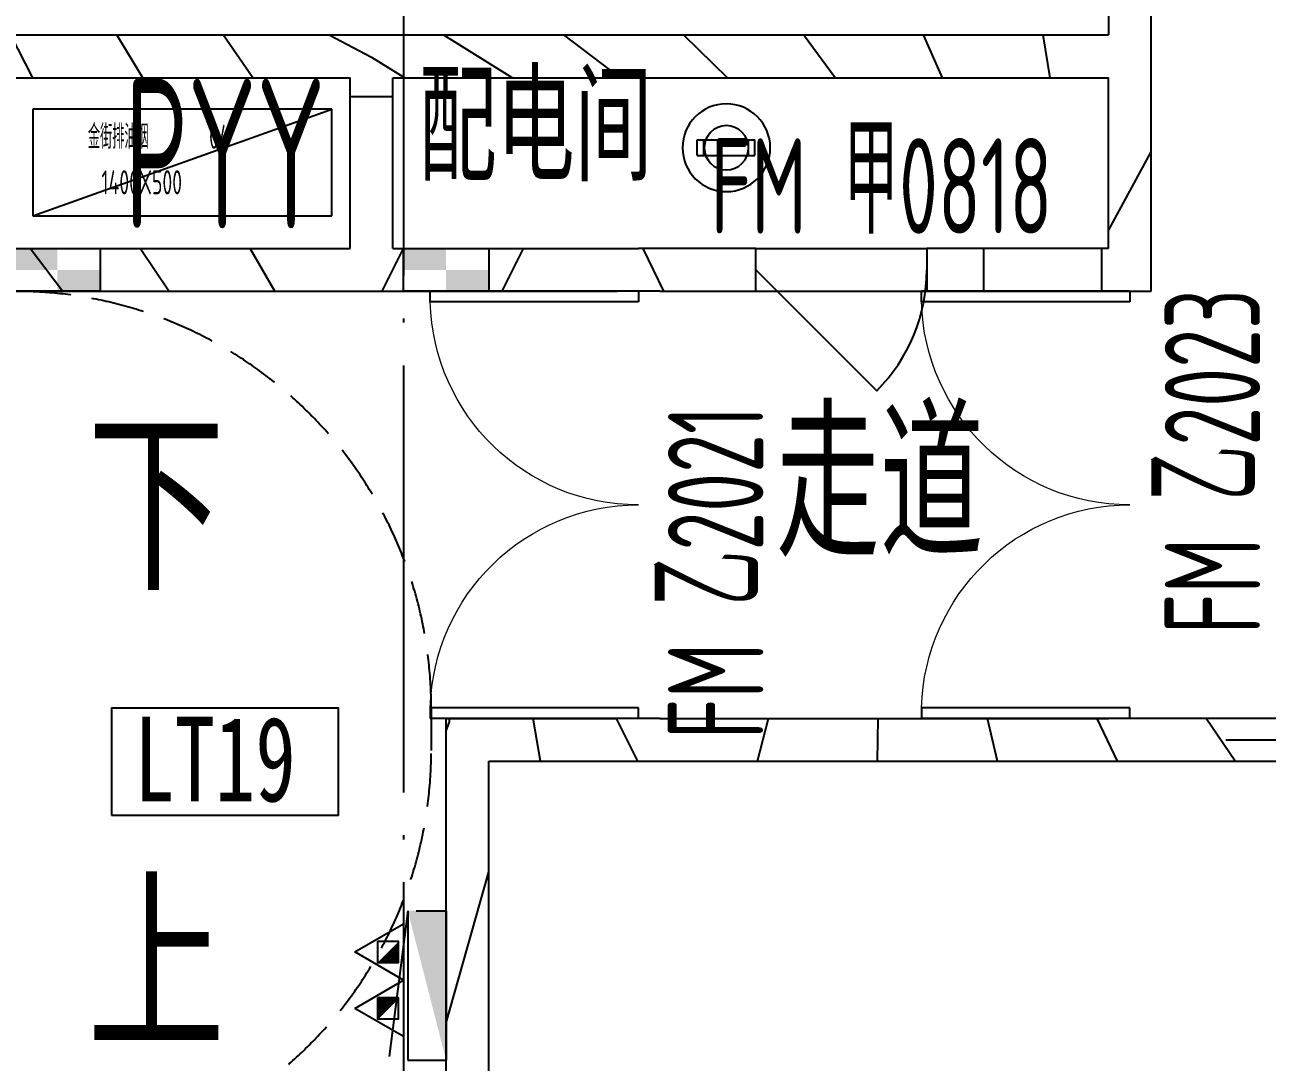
# Model space of a CAD drawing. Header units: inches. Extents: x 0 to 1813292486, y 0 to 3473589894.
# Drawn here: x 600563714 to 600569529, y 3473213309 to 3473218165 of the extents above; entities that cross this region are included whole.
import ezdxf

# ---------------------------------------------------------------- set-up
doc = ezdxf.new("R2010")
doc.units = ezdxf.units.IN
doc.header["$LTSCALE"] = 1000
doc.header["$MEASUREMENT"] = 0
doc.linetypes.add('AX-MALL-GIRD-200$0$DOTE', pattern=[2.4200000000000004, 2, -0.2, 0.02, -0.2])
doc.linetypes.add('AX-MALL-WALL-P02-QT$0$DASH', pattern=[0.35, 0.25, -0.1])
for name, color, linetype in [('A-Anno-Note', 241, 'Continuous'), ('AX-MALL-DIM-P02$0$A-Anno-Dims', 3, 'Continuous'), ('AX-MALL-DIM-P02$0$A-Detl-Thin', 131, 'Continuous'), ('AX-MALL-GIRD-200$0$A-Grid', 222, 'AX-MALL-GIRD-200$0$DOTE'), ('AX-MALL-P02-200$0$A-Anno-Note', 241, 'Continuous'), ('AX-MALL-WALL-P02$0$A-Anno-Note', 241, 'Continuous'), ('AX-MALL-WALL-P02-QT$0$A-Accs', 181, 'Continuous'), ('AX-MALL-WALL-P02-QT$0$A-Anno-Dims', 3, 'Continuous'), ('AX-MALL-WALL-P02-QT$0$A-Anno-Note', 241, 'Continuous'), ('AX-MALL-WALL-P02-QT$0$A-Detl-Patt', 8, 'Continuous'), ('AX-MALL-WALL-P02-QT$0$A-Detl-Thin', 131, 'Continuous'), ('AX-MALL-WALL-P02-QT$0$A-Strs', 151, 'Continuous'), ('AX-MALL-WALL-P02-QT$0$A-Wall', 2, 'Continuous'), ('AX-MALL-WALL-P02-QT$0$A-Wall-Patt', 13, 'Continuous'), ('AX-MALL-WALL-P02-QT$0$A-Wind', 4, 'Continuous'), ('AX-MALL-WORD-P02$0$A-Anno-Note', 241, 'Continuous'), ('AX-MALL-WORD-P02$0$A-Wind-Iden', 11, 'Continuous'), ('AX-MALL-ZTKD-P02$0$A-Anno-Note', 241, 'Continuous'), ('MX-MALL-P02-LG$0$M-VT-DUCT-FLG', 40, 'Continuous'), ('MX-MALL-P02-LG$0$M-VT-DUCT-KED', 170, 'Continuous'), ('MX-MALL-P02-LG$0$M-VT-TEXT', 21, 'Continuous'), ('PX-MALL-P02-LG$0$P-Exsh', 31, 'Continuous'), ('PX-MALL-P02-LG$0$P-Hydt-Boxx', 221, 'Continuous'), ('PX-MALL-P02-LG$0$PX-DSY-一层平面图$0$PX-B-P01$0$P-Gass-Anno', 41, 'Continuous'), ('SX-MALL-LT-TZ-2F(M)$0$SX-S1-TZ-(2F~3F)$0$A-Strs', 151, 'Continuous'), ('SX-MALL-LT-TZ-2F(M)$0$SX-S1-TZ-(2F~3F)$0$TZ', 255, 'Continuous'), ('SX-MALL-TZ-2F~3F$0$S-DIMS', 81, 'Continuous')]:
    doc.layers.add(name, color=color, linetype=linetype)
doc.styles.add('AX-MALL-DIM-P02$0$_TCH_DIM_T3', font='gbenor.shx')
doc.styles.add('AX-MALL-WALL-P02-QT$0$_TCH_DIM', font='gbenor.shx')
doc.styles.add('AX-MALL-WALL-P02-QT$0$STANDARD', font='gbenor.shx', dxfattribs={"bigfont": 'gbcbig.shx'})
doc.styles.add('AX-MALL-WORD-P02$0$_TCH_WINDOW', font='gbenor.shx', dxfattribs={"bigfont": 'gbcbig.shx'})
doc.styles.add('AX-MALL-WORD-P02$0$STANDARD', font='gbenor.shx', dxfattribs={"bigfont": 'gbcbig.shx'})
doc.styles.add('AX-MALL-WORD-P02$0$宋体', font='', dxfattribs={"width": 0.7, "height": 5})
doc.styles.add('MX-MALL-P02-LG$0$_THVAC_WIN', font='gbenor.shx', dxfattribs={"bigfont": 'gbcbig.shx'})
doc.styles.get('AX-MALL-WORD-P02$0$宋体').set_extended_font_data('SimSun')
doc.dimstyles.new('AX-MALL-DIM-P02$0$_TCH_ARCH&&180', dxfattribs={"dimtxt": 535.5, "dimasz": 270, "dimexe": 450, "dimexo": 450, "dimgap": 137.25, "dimtad": 1, "dimdec": 0, "dimzin": 0, "dimdsep": 46, "dimtxsty": 'AX-MALL-DIM-P02$0$_TCH_DIM_T3', "dimblk": 'AX-MALL-DIM-P02$0$_ArchTick', "dimcen": 0.09, "dimclrt": 7, "dimazin": 2, "dimtfac": 1, "dimtdec": 0, "dimtix": 1, "dimtmove": 2, "dimatfit": 3, "dimfxl": 500, "dimtolj": 1, "dimtzin": 0, "dimarcsym": 0})
pattern_1 = [(45, (0, 359.0227), (-353.55353201463, 353.55353201463), [])]

# ---------------------------------------------------------------- blocks, each defined once
blk = doc.blocks.new('AX-MALL-WORD-P02')
at = {"layer": 'AX-MALL-WORD-P02$0$A-Anno-Note', "color": 3}
blk.add_lwpolyline([(600369203.3385375, 3473079630.765826), (600370198.4946874, 3473079260.040964), (600370373.0411018, 3473079728.585037), (600369377.8849523, 3473080099.309899)], close=True, dxfattribs=at)
at = {"layer": 'AX-MALL-WORD-P02$0$A-Anno-Note', "style": 'AX-MALL-WORD-P02$0$STANDARD'}
for s, height, rotation, p in [('配电间', 506.3829787233598, 339.568161309325, (600371586.8594928, 3473081909.592243)), ('走道', 675.177304964539, 339.5681613092015, (600372540.4323888, 3473079679.240375))]:
    blk.add_text(s, height=height, rotation=rotation, dxfattribs=at).set_placement(p)
at = {"layer": 'AX-MALL-WORD-P02$0$A-Anno-Note', "color": 3, "style": 'AX-MALL-WORD-P02$0$宋体', "width": 0.7}
blk.add_text('LT19', height=396.5189873417721, rotation=339.5681615271141, dxfattribs=at).set_placement((600369325.6267352, 3473079654.00727))
at = {"layer": 'AX-MALL-WORD-P02$0$A-Wind-Iden', "style": 'AX-MALL-WORD-P02$0$_TCH_WINDOW', "width": 0.7}
for s, height, rotation, p in [('FM', 446.25, 339.568161161045, (600372780.8568931, 3473081203.012573)), ('甲', 506.3829787234042, 339.568161161045, (600373366.3027122, 3473080984.916825)), ('0818', 446.25, 339.568161161045, (600373608.1013609, 3473080894.839733)), ('2021', 446.25, 69.56816112945486, (600372494.4066606, 3473079726.072649)), ('2023', 446.25, 69.56816112945486, (600374845.6009879, 3473079374.65629)), ('乙', 506.3829787234042, 69.56816112945486, (600372404.3295679, 3473079484.274)), ('乙', 506.3829787234042, 69.56816112945486, (600374755.5238953, 3473079132.857641)), ('FM', 446.25, 69.56816112945486, (600372186.2338195, 3473078898.828181)), ('FM', 446.25, 69.56816112945486, (600374537.4281468, 3473078547.411822))]:
    blk.add_text(s, height=height, rotation=rotation, dxfattribs=at).set_placement(p)
blk = doc.blocks.new('AX-MALL-GIRD-200')
at = {"layer": 'AX-MALL-GIRD-200$0$A-Grid'}
blk.add_line((600401631.5671628, 3473162765.920172), (600362902.028213, 3473058802.19309), dxfattribs=at)
blk = doc.blocks.new('AX-MALL-WALL-P02-QT$0$tj')
at = {"layer": 'AX-MALL-WALL-P02-QT$0$A-Detl-Patt'}
h = blk.add_hatch(dxfattribs=at)
h.set_pattern_fill('STEEL', color=256, scale=100.0000000000001, angle=50.43183869082386)
h.set_pattern_definition([(75.00000000004839, (-14278.19445574284, 156289.8254051208), (-153.3407249234246, 41.08752340989569), []), (75.00000000004839, (-14317.88195610046, 156358.5661673546), (-153.3407249234246, 41.08752340989569), [])])
edge = h.paths.add_edge_path()
edge.add_line((88101.273016572, 47666.64152574539), (87883.93542659283, 47459.84604215622))
edge.add_line((87883.93542659283, 47459.84604215622), (91571.54751467705, 43584.64122533798))
edge.add_arc((262949.389629302, 558937.705083496), 543101.4133620498, 251.6057364187558, 260.0288666978238)
edge.add_arc((172180.8466627672, -2862.146247219684), 27099.9982179492, 64.7128659603706, 96.9316049602786, ccw=False)
edge.add_arc((262948.9730309481, 558936.3205539446), 543099.9677998082, 261.6155114784545, 271.7251478115656)
edge.add_line((279298.9759148359, 16082.51663446426), (279298.9759315252, 16382.65274763107))
edge.add_arc((262948.9742454757, 558936.3204835369), 542799.9676941936, 261.62020364125146, 271.7261014454634, ccw=False)
edge.add_arc((172180.8456921196, -2862.14609140989), 27400.00151046549, 64.80631838577902, 96.83815911678944)
edge.add_arc((262949.394896181, 558937.7037490648), 542801.4137571028, 251.6136389015772, 260.02417327084333, ccw=False)
edge.add_line((91737.26096642017, 43845.69257831573), (88101.273016572, 47666.64152574539))
blk = doc.blocks.new('MX-MALL-P02-LG')
at = {"layer": 'MX-MALL-P02-LG$0$M-VT-DUCT-FLG'}
blk.add_line((600369836.5755196, 3473082388.086512), (600371323.0453409, 3473082367.90062), dxfattribs=at)
at = {"layer": 'MX-MALL-P02-LG$0$M-VT-DUCT-KED'}
for p, q in [((600370011.1219356, 3473082856.630585), (600369836.5755196, 3473082388.086512)), ((600371323.0453409, 3473082367.90062), (600370011.1219356, 3473082856.630585)), ((600369836.5755196, 3473082388.086512), (600371148.4989249, 3473081899.356546)), ((600371148.4989249, 3473081899.356546), (600371323.0453409, 3473082367.90062))]:
    blk.add_line(p, q, dxfattribs=at)
at = {"layer": 'MX-MALL-P02-LG$0$M-VT-TEXT', "style": 'MX-MALL-P02-LG$0$_THVAC_WIN', "width": 0.7}
for s, p in [('金街排油烟', (600370188.5408556, 3473082592.43721, -18000)), ('04', (600370719.952868, 3473082394.470642, -18000)), ('1400X500', (600370172.8688493, 3473082370.678663, -18000))]:
    blk.add_text(s, height=112.6582278481013, rotation=339.5681613187875, dxfattribs=at).set_placement(p)
blk = doc.blocks.new('SX-MALL-LT-TZ-2F(M)$0$SX-S1-TZ-(2F~3F)$0$TZ')
at = {"layer": 'SX-MALL-LT-TZ-2F(M)$0$SX-S1-TZ-(2F~3F)$0$A-Strs'}
h = blk.add_hatch(color=0, dxfattribs=at)
h.dxf.hatch_style = 1
h.paths.add_polyline_path([(-186775.5959191918, 16586.87351322174), (-186975.5954445004, 16586.43784570694), (-186975.3828500509, 16486.43807125092), (-186775.3780853152, 16486.87375020981)])
h.paths.add_polyline_path([(-186975.3828500509, 16486.43807125092), (-187175.3771362901, 16486.00241565704), (-187175.1593025327, 16386.00265312195), (-186975.1702555418, 16386.43829774857)])
at = {"layer": 'SX-MALL-LT-TZ-2F(M)$0$SX-S1-TZ-(2F~3F)$0$A-Strs', "color": 0}
blk.add_lwpolyline([(-187175.5949700475, 16586.00217819214), (-187175.1593025327, 16386.00265312195), (-186775.1602514982, 16386.87398815155), (-186775.5959191918, 16586.87351322174)], close=True, dxfattribs=at)
blk = doc.blocks.new('SX-MALL-LT-TZ-2F(M)')
at = {"layer": 'SX-MALL-LT-TZ-2F(M)$0$SX-S1-TZ-(2F~3F)$0$TZ', "color": 7, "xscale": -1, "rotation": 159.6899687316377}
for p in [(600550929.7071573, 3473032673.321009), (600552634.8032851, 3473032038.160795)]:
    blk.add_blockref('SX-MALL-LT-TZ-2F(M)$0$SX-S1-TZ-(2F~3F)$0$TZ', p, dxfattribs=at)
blk = doc.blocks.new('SX-MALL-TZ-2F~3F')
at = {"layer": 'SX-MALL-TZ-2F~3F$0$S-DIMS'}
blk.add_blockref('SX-MALL-LT-TZ-2F(M)', (0.08505654335021973, 0.258394181728363), dxfattribs=at)
blk = doc.blocks.new('AX-MALL-WALL-P02-QT$0$$DorLib2D$00000002')
for p, q in [((-0.5, -5.684341886080802e-17), (-0.5000000000000007, 0.4875)), ((-0.4750000000000007, 0.4875), (-0.5000000000000007, 0.4875)), ((-0.475, -2.842170943040401e-17), (-0.4750000000000007, 0.4875)), ((0.475, -2.842170943040401e-17), (0.4750000000000007, 0.4875)), ((0.4750000000000007, 0.4875), (0.5000000000000007, 0.4875)), ((0.5, -5.684341886080802e-17), (0.5000000000000007, 0.4875)), ((-0.5, -5.684341886080802e-17), (-0.475, -2.842170943040401e-17)), ((0.5, -5.684341886080802e-17), (0.475, -2.842170943040401e-17))]:
    blk.add_line(p, q)
at = {"lineweight": 13}
for centre, start, end in [((-0.4875, -4.263256414560601e-17), 0, 88.53071641864632), ((0.4875, -4.263256414560601e-17), 91.4692835813537, 180)]:
    blk.add_arc(centre, 0.4875, start, end, dxfattribs=at)
blk = doc.blocks.new('AX-MALL-WALL-P02-QT$0$$DorLib2D$00000114')
at = {"color": 0}
blk.add_line((0.4999999999999964, 3.552713678800501e-15), (-0.2071067811864751, 0.7071067811864857), dxfattribs=at)
blk.add_arc((0.5000000000013856, -1.154631945610163e-12), 1.000000000001696, 135, 180, dxfattribs=at)
blk = doc.blocks.new('AX-MALL-WALL-P02-QT')
at = {"layer": 'AX-MALL-WALL-P02-QT$0$A-Wall-Patt'}
h = blk.add_hatch(dxfattribs=at)
h.set_pattern_fill('普通砖', color=256, scale=200, style=0)
h.set_pattern_definition(pattern_1)
h.paths.add_polyline_path([(600369903.4467696, 3473083125.082502), (600369973.8827287, 3473083027.700675), (600371454.4820002, 3473082476.134001), (600371571.4636704, 3473082503.69726), (600371618.0093813, 3473082628.642347), (600369949.9924804, 3473083250.027587)])
h = blk.add_hatch(dxfattribs=at)
h.set_pattern_fill('普通砖', color=256, scale=200, style=0)
h.set_pattern_definition(pattern_1)
h.paths.add_polyline_path([(600371571.4636704, 3473082503.69726), (600371641.8996295, 3473082406.315434), (600374781.1449212, 3473081236.854448), (600374878.5267402, 3473081307.290411), (600374850.9634656, 3473081424.272086), (600371618.0093813, 3473082628.642347)])
h = blk.add_hatch(dxfattribs=at)
h.set_pattern_fill('普通砖', color=256, scale=200, style=0)
h.set_pattern_definition(pattern_1)
h.paths.add_polyline_path([(600371245.643694, 3473081629.081657), (600371362.6253642, 3473081656.644917), (600371641.8996295, 3473082406.315434), (600371571.4636704, 3473082503.69726), (600371454.4820002, 3473082476.134001), (600371175.207735, 3473081726.463484)])
h = blk.add_hatch(dxfattribs=at)
h.set_pattern_fill('普通砖', color=256, scale=200, style=0)
h.set_pattern_definition(pattern_1)
h.paths.add_polyline_path([(600369577.6267933, 3473082250.466897), (600369531.0810826, 3473082125.521811), (600371199.0979831, 3473081504.136571), (600371245.643694, 3473081629.081657), (600371175.207735, 3473081726.463484), (600369694.6084634, 3473082278.030158)])
h = blk.add_hatch(dxfattribs=at)
h.set_pattern_fill('普通砖', color=256, scale=200, style=0)
h.set_pattern_definition(pattern_1)
h.paths.add_polyline_path([(600371245.643694, 3473081629.081657), (600371199.0979831, 3473081504.136571), (600372276.7493523, 3473081102.679815), (600372393.7310225, 3473081130.243075), (600372440.2767333, 3473081255.188161), (600371362.6253642, 3473081656.644917)])
h = blk.add_hatch(dxfattribs=at)
h.set_pattern_fill('普通砖', color=256, scale=200, style=0)
h.set_pattern_definition(pattern_1)
h.paths.add_polyline_path([(600375003.4718419, 3473081260.744719), (600375073.2903641, 3473081448.162364), (600374885.8727185, 3473081517.980886), (600374850.9634656, 3473081424.272086), (600374878.5267402, 3473081307.290411)])
h = blk.add_hatch(dxfattribs=at)
h.set_pattern_fill('普通砖', color=256, scale=200, style=0)
h.set_pattern_definition(pattern_1)
h.paths.add_polyline_path([(600374529.4339157, 3473080370.20226), (600374654.3790019, 3473080323.656549), (600375003.4718338, 3473081260.744697), (600374878.5267429, 3473081307.290417), (600374781.1449212, 3473081236.854448), (600374501.8706559, 3473080487.183931)])
h = blk.add_hatch(dxfattribs=at)
h.set_pattern_fill('普通砖', color=256, scale=200, style=0)
h.set_pattern_definition(pattern_1)
h.paths.add_polyline_path([(600372464.1669817, 3473081032.861248), (600372885.8566481, 3473080875.769474), (600372955.6752144, 3473081063.187103), (600372440.2767333, 3473081255.188161), (600372393.7310225, 3473081130.243074)])
h = blk.add_hatch(dxfattribs=at)
h.set_pattern_fill('普通砖', color=256, scale=200, style=0)
h.set_pattern_definition(pattern_1)
h.paths.add_polyline_path([(600372276.7493523, 3473081102.679815), (600372464.1669817, 3473081032.861248), (600372393.7310225, 3473081130.243075)])
h = blk.add_hatch(dxfattribs=at)
h.set_pattern_fill('普通砖', color=256, scale=200, style=0)
h.set_pattern_definition(pattern_1)
h.paths.add_polyline_path([(600374501.8706559, 3473080487.183931), (600373705.3457316, 3473080783.912838), (600373635.5271652, 3473080596.495209), (600374432.0520897, 3473080299.766302), (600374529.4339157, 3473080370.20226)])
h = blk.add_hatch(dxfattribs=at)
h.set_pattern_fill('普通砖', color=256, scale=200, style=0)
h.set_pattern_definition(pattern_1)
h.paths.add_polyline_path([(600374432.0520897, 3473080299.766302), (600374619.4697202, 3473080229.947739), (600374654.3790017, 3473080323.656549), (600374529.4339157, 3473080370.20226)])
h = blk.add_hatch(dxfattribs=at)
h.set_pattern_fill('普通砖', color=256, scale=200, style=0)
h.set_pattern_definition(pattern_1)
h.paths.add_polyline_path([(600370123.3614851, 3473077422.911009), (600370248.3065712, 3473077376.365298), (600370946.4922355, 3473079250.541594), (600370828.8931726, 3473079507.777789), (600370095.7982252, 3473077539.892679)])
h = blk.add_hatch(dxfattribs=at)
h.set_pattern_fill('普通砖', color=256, scale=200, style=0)
h.set_pattern_definition(pattern_1)
h.paths.add_polyline_path([(600370828.8931726, 3473079507.777789), (600370946.4922355, 3473079250.541594), (600371602.4539381, 3473079006.176611), (600371648.9996492, 3473079131.121698), (600371578.56369, 3473079228.503524)])
h = blk.add_hatch(dxfattribs=at)
h.set_pattern_fill('普通砖', color=256, scale=200, style=0)
h.set_pattern_definition(pattern_1)
h.paths.add_polyline_path([(600371765.9813192, 3473079158.684958), (600371578.56369, 3473079228.503524), (600371648.9996492, 3473079131.121698)])
h = blk.add_hatch(dxfattribs=at)
h.set_pattern_fill('普通砖', color=256, scale=200, style=0)
h.set_pattern_definition(pattern_1)
h.paths.add_polyline_path([(600371648.999649, 3473079131.121698), (600371602.4539381, 3473079006.176611), (600373757.7566755, 3473078203.263098), (600373804.3023864, 3473078328.208185), (600373733.8664273, 3473078425.590011), (600371765.9813192, 3473079158.684958)])
h = blk.add_hatch(dxfattribs=at)
h.set_pattern_fill('普通砖', color=256, scale=200, style=0)
h.set_pattern_definition(pattern_1)
h.paths.add_polyline_path([(600373921.2840565, 3473078355.771444), (600373733.8664273, 3473078425.590011), (600373804.3023864, 3473078328.208185)])
h = blk.add_hatch(dxfattribs=at)
h.set_pattern_fill('普通砖', color=256, scale=200, style=0)
h.set_pattern_definition(pattern_1)
h.paths.add_polyline_path([(600373757.7566755, 3473078203.263098), (600374811.9808413, 3473077810.533662), (600374881.7994077, 3473077997.951292), (600373921.2840565, 3473078355.771444), (600373804.3023864, 3473078328.208185)])
at = {"layer": 'AX-MALL-WALL-P02-QT$0$A-Anno-Dims'}
for points in [[(600369424.9876033, 3473081124.58766, 0, 0, 0), (600367194.7178144, 3473081955.428601, 0, 160, 0), (600367756.9707024, 3473081745.972901, 0, 0, 0)], [(600368674.4380137, 3473079109.848145, 0, 0, 0), (600366444.1682249, 3473079940.689086, 0, 160, 0), (600367006.4211129, 3473079731.233387, 0, 0, 0)]]:
    blk.add_lwpolyline(points, format="xyseb", dxfattribs=at)
at = {"layer": 'AX-MALL-WALL-P02-QT$0$A-Strs', "linetype": 'AX-MALL-WALL-P02-QT$0$DASH'}
blk.add_lwpolyline([(600369634.1607618, 3473082087.121578, -0.4142135621634755), (600370780.7516199, 3473079579.068684), (600370710.933053, 3473079391.651055, -0.4142135621629859), (600368202.8801618, 3473078245.060194, -0.4142135621629859)], format="xyb", dxfattribs=at)
at = {"layer": 'AX-MALL-WALL-P02-QT$0$A-Wall'}
for p, q in [((600369949.9924804, 3473083250.027587), (600371618.0093813, 3473082628.642347)), ((600369973.8827287, 3473083027.700675), (600371454.4820002, 3473082476.134001)), ((600371618.0093813, 3473082628.642347), (600374850.9634656, 3473081424.272086)), ((600371175.207735, 3473081726.463484), (600371454.4820002, 3473082476.134001)), ((600371362.6253642, 3473081656.644917), (600371641.8996295, 3473082406.315434)), ((600371641.8996295, 3473082406.315434), (600374781.1449212, 3473081236.854448)), ((600369694.6084634, 3473082278.030158), (600371175.207735, 3473081726.463484)), ((600369531.0810826, 3473082125.521811), (600371199.0979831, 3473081504.136571)), ((600371362.6253642, 3473081656.644917), (600372440.2767333, 3473081255.188161)), ((600371199.0979831, 3473081504.136571), (600372276.7493523, 3473081102.679815)), ((600374885.8727185, 3473081517.980886), (600374850.9634656, 3473081424.272086)), ((600375003.4718419, 3473081260.744719), (600375073.2903641, 3473081448.162364)), ((600372955.6752144, 3473081063.187103), (600372440.2767333, 3473081255.188161)), ((600374501.8706559, 3473080487.183931), (600374781.1449212, 3473081236.854448)), ((600374654.3790019, 3473080323.656549), (600375003.4718338, 3473081260.744697)), ((600372464.1669817, 3473081032.861248), (600372276.7493523, 3473081102.679815)), ((600372885.8566481, 3473080875.769474), (600372955.6752144, 3473081063.187103)), ((600372464.1669817, 3473081032.861248), (600372885.8566481, 3473080875.769474)), ((600373705.3457316, 3473080783.912838), (600373635.5271652, 3473080596.495209)), ((600374501.8706559, 3473080487.183931), (600373705.3457316, 3473080783.912838)), ((600373635.5271652, 3473080596.495209), (600374432.0520897, 3473080299.766302)), ((600374432.0520897, 3473080299.766302), (600374619.4697202, 3473080229.947739)), ((600374619.4697202, 3473080229.947739), (600374654.3790017, 3473080323.656549)), ((600370095.7982252, 3473077539.892679), (600370828.8931726, 3473079507.777789)), ((600370828.8931726, 3473079507.777789), (600371578.56369, 3473079228.503524)), ((600370248.3065712, 3473077376.365298), (600370946.4922355, 3473079250.541594)), ((600370946.4922355, 3473079250.541594), (600371602.4539381, 3473079006.176611)), ((600371765.9813192, 3473079158.684958), (600371578.56369, 3473079228.503524)), ((600371765.9813192, 3473079158.684958), (600373733.8664273, 3473078425.590011)), ((600371602.4539381, 3473079006.176611), (600373757.7566755, 3473078203.263098)), ((600373921.2840565, 3473078355.771444), (600373733.8664273, 3473078425.590011)), ((600374881.7994077, 3473077997.951292), (600373921.2840565, 3473078355.771444)), ((600373757.7566755, 3473078203.263098), (600374811.9808413, 3473077810.533662))]:
    blk.add_line(p, q, dxfattribs=at)
at = {"layer": 'AX-MALL-WALL-P02-QT$0$A-Wind'}
for p, q in [((600372955.6752143, 3473081063.187103), (600373705.3457317, 3473080783.912838)), ((600372885.856648, 3473080875.769474), (600373635.5271654, 3473080596.495209))]:
    blk.add_line(p, q, dxfattribs=at)
at = {"layer": 'AX-MALL-WALL-P02-QT$0$A-Detl-Patt'}
blk.add_blockref('SX-MALL-TZ-2F~3F', (0, 0), dxfattribs=at)
at = {"layer": 'AX-MALL-WALL-P02-QT$0$A-Detl-Thin'}
blk.add_blockref('MX-MALL-P02-LG', (0, 0), dxfattribs=at)
at = {"layer": 'AX-MALL-WALL-P02-QT$0$A-Detl-Thin', "rotation": 339.5681613091762}
blk.add_blockref('AX-MALL-WALL-P02-QT$0$tj', (600144118.6961328, 3473128496.287411), dxfattribs=at)
at = {"layer": 'AX-MALL-WALL-P02-QT$0$A-Wind'}
blk.add_blockref('AX-MALL-GIRD-200', (0, 0), dxfattribs=at)
at = {"layer": 'AX-MALL-WALL-P02-QT$0$A-Wind', "zscale": 200}
for name, p, xscale, yscale, rotation in [('AX-MALL-WALL-P02-QT$0$$DorLib2D$00000002', (600372021.3653361, 3473080130.682387), -2000, 2000, 69.56816130768988), ('AX-MALL-WALL-P02-QT$0$$DorLib2D$00000114', (600373295.6011899, 3473080829.841156), -800, -800, 339.5681613020284), ('AX-MALL-WALL-P02-QT$0$$DorLib2D$00000002', (600374176.668074, 3473079327.768875), -2000, 2000, 69.56816130917329)]:
    blk.add_blockref(name, p, dxfattribs=dict(at, xscale=xscale, yscale=yscale, rotation=rotation))
at = {"layer": 'AX-MALL-WALL-P02-QT$0$A-Accs', "style": 'AX-MALL-WALL-P02-QT$0$STANDARD', "width": 0.6}
blk.add_text('PYY', height=699.9999999999998, rotation=339.5681613092246, dxfattribs=at).set_placement((600370220.0245013, 3473082183.533476, 2999.999999999999))
at = {"layer": 'AX-MALL-WALL-P02-QT$0$A-Anno-Note', "style": 'AX-MALL-WALL-P02-QT$0$_TCH_DIM', "width": 0.7}
for s, p in [('下', (600369490.4101593, 3473080726.718424)), ('上', (600368739.8605695, 3473078711.978909))]:
    blk.add_text(s, height=675.177304964539, rotation=339.5681613092755, dxfattribs=at).set_placement(p)
blk = doc.blocks.new('AX-MALL-WALL-P02')
at = {"layer": 'AX-MALL-WALL-P02$0$A-Anno-Note'}
blk.add_blockref('AX-MALL-WORD-P02', (0, 0), dxfattribs=at)
blk.add_blockref('AX-MALL-WALL-P02-QT', (0, 0), dxfattribs=at)
blk = doc.blocks.new('PX-MALL-P02-LG$0$XHS1')
at = {"layer": 'PX-MALL-P02-LG$0$P-Hydt-Boxx', "ltscale": 0.7}
for p, q in [((350.0030006170273, 240), (-332.898939371109, 327.2950124740601)), ((350.0030006170273, 240), (-349.9969996213913, 240)), ((-349.9969997406006, 239.9999995231628), (-349.9969996213913, 60)), ((350.0030003786087, 200), (350.003000497818, 60)), ((350.0030006170273, 60), (-349.996999502182, 60))]:
    blk.add_line(p, q, dxfattribs=at)
blk.add_solid([(350.0030006170273, 240), (350.0030002593994, 60.00000047683716), (-349.9969996213913, 60)], dxfattribs=at)
blk = doc.blocks.new('PX-MALL-P02-LG$0$MHQ')
at = {"layer": 'PX-MALL-P02-LG$0$P-Exsh', "ltscale": 0.7}
h = blk.add_hatch(dxfattribs=at)
h.set_pattern_fill('ANSI31', color=256, scale=25, style=0)
h.set_pattern_definition([(45, (-160019.2306599375, -42228.3236173685), (-28.0633003783411, 28.0633003783411), [])])
h.paths.add_polyline_path([(-75.0000000015425, 185.1731819980414), (75, 185.1731819980414), (75, 35.17318199802685), (-75.0000000015425, 35.17318199802685)])
for points in [[(0, 346.4101615137042), (-200, -1.455191522836685e-11), (200, -1.455191522836685e-11)], [(0, 346.4101615137042), (-200, -1.455191522836685e-11), (200, -1.455191522836685e-11)], [(0, 346.4101615137042), (-200, -1.455191522836685e-11), (200, -1.455191522836685e-11)], [(-75.0000000015425, 185.1731819980414), (75, 185.1731819980414), (75, 35.17318199802685), (-75.0000000015425, 35.17318199802685)]]:
    blk.add_lwpolyline(points, close=True, dxfattribs=at)
blk = doc.blocks.new('PX-MALL-P02-LG$0$20200929200250')
at = {"layer": 'PX-MALL-P02-LG$0$P-Exsh', "ltscale": 0.7, "xscale": 0.6600000001490116, "yscale": 0.6600000001490116, "zscale": 0.6600000001490116}
for p in [(-132.0000001192093, 40), (131.9999997615814, 40)]:
    blk.add_blockref('PX-MALL-P02-LG$0$MHQ', p, dxfattribs=at)
blk = doc.blocks.new('PX-MALL-P02-LG$0$20211220143732')
at = {"layer": 'PX-MALL-P02-LG$0$P-Exsh'}
blk.add_blockref('PX-MALL-P02-LG$0$20200929200250', (-374.9999999407155, 219.6219584928522), dxfattribs=at)
at = {"layer": 'PX-MALL-P02-LG$0$P-Hydt-Boxx', "ltscale": 0.7, "xscale": -1}
blk.add_blockref('PX-MALL-P02-LG$0$XHS1', (-349.9969999989844, 0), dxfattribs=at)
blk = doc.blocks.new('PX-MALL-P02-LG$0$PX-DSY-一层平面图$0$PX-B-P01$0$A$C3BA02923')
for p, q in [((-205.0528028229019, 54.52846630102431), (200.4903818683233, 54.52846630105341)), ((-205.0528028229019, 54.52846630102431), (-205.0528028229019, -54.52846630098065)), ((-158.9956803772366, 54.52846630102431), (-158.9956803772366, -54.52846630098065)), ((154.4332594227744, 54.52846630102431), (154.4332594227744, -54.52846630098065)), ((200.4903818683233, 54.52846630105341), (200.4903818685561, -54.52846630105341)), ((-205.0528028229019, -54.52846630098065), (200.4903818685561, -54.52846630105341))]:
    blk.add_line(p, q)
for radius in [308.1916796825826, 155.3229930804212]:
    blk.add_circle((0, 0), radius)
blk = doc.blocks.new('PX-MALL-P02-LG')
at = {"layer": 'PX-MALL-P02-LG$0$P-Exsh', "xscale": -1, "rotation": 69.56815940403385}
blk.add_blockref('PX-MALL-P02-LG$0$20211220143732', (600370326.5699321, 3473077987.491188), dxfattribs=at)
at = {"layer": 'PX-MALL-P02-LG$0$PX-DSY-一层平面图$0$PX-B-P01$0$P-Gass-Anno', "xscale": -0.6666666666666912, "yscale": 0.6666666666666912, "zscale": 0.6666666666666665, "rotation": 159.5681613098035}
blk.add_blockref('PX-MALL-P02-LG$0$PX-DSY-一层平面图$0$PX-B-P01$0$A$C3BA02923', (600372990.7536786, 3473081553.781491, -1.308675725791368e-07), dxfattribs=at)
blk = doc.blocks.new('AX-MALL-ZTKD-P02')
at = {"layer": 'AX-MALL-ZTKD-P02$0$A-Anno-Note'}
blk.add_blockref('AX-MALL-GIRD-200', (0, 0), dxfattribs=at)
blk = doc.blocks.new('AX-MALL-DIM-P02$0$_ArchTick')
at = {"color": 0, "linetype": 'ByBlock', "const_width": 0.4}
blk.add_lwpolyline([(-0.5, -0.5), (0.5, 0.5)], dxfattribs=at)
blk = doc.blocks.new('*D690')
at = {"layer": 'AX-MALL-DIM-P02$0$A-Anno-Dims', "color": 0, "lineweight": -2, "transparency": 16777216}
for p, q in [((600370072.17497, 3473083578.008435), (600370402.0485626, 3473084463.505373)), ((600370244.9567882, 3473084041.815707), (600371912.973689, 3473083420.430466)), ((600371740.1918708, 3473082956.623195), (600372070.0654634, 3473083842.120132))]:
    blk.add_line(p, q, dxfattribs=at)
at = {"layer": 'AX-MALL-DIM-P02$0$A-Anno-Dims', "color": 0, "lineweight": -2, "transparency": 16777216, "xscale": 270, "yscale": 270, "zscale": 270}
for p, rotation in [((600370244.9567882, 3473084041.815707), 159.5681612990203), ((600371912.973689, 3473083420.430466), 339.5681612990203)]:
    blk.add_blockref('AX-MALL-DIM-P02$0$_ArchTick', p, dxfattribs=dict(at, rotation=rotation))
at = {"layer": 'AX-MALL-DIM-P02$0$A-Anno-Dims', "color": 7, "transparency": 16777216, "insert": (600371220.3478355, 3473084110.643786), "char_height": 535.5, "attachment_point": 5, "rotation": 339.5681612990203, "style": 'AX-MALL-DIM-P02$0$_TCH_DIM_T3'}
blk.add_mtext('\\A1;1780', dxfattribs=at)
blk = doc.blocks.new('*D691')
at = {"layer": 'AX-MALL-DIM-P02$0$A-Anno-Dims', "color": 0, "lineweight": -2, "transparency": 16777216}
for p, q in [((600371740.191871, 3473082956.623196), (600372070.0654634, 3473083842.120133)), ((600371912.9736892, 3473083420.430468), (600374021.4220203, 3473082634.971596)), ((600373848.6402019, 3473082171.164323), (600374178.5137945, 3473083056.661262))]:
    blk.add_line(p, q, dxfattribs=at)
at = {"layer": 'AX-MALL-DIM-P02$0$A-Anno-Dims', "color": 0, "lineweight": -2, "transparency": 16777216, "xscale": 270, "yscale": 270, "zscale": 270}
for p, rotation in [((600371912.9736892, 3473083420.430468), 159.568161304823), ((600374021.4220203, 3473082634.971596), 339.568161304823)]:
    blk.add_blockref('AX-MALL-DIM-P02$0$_ArchTick', p, dxfattribs=dict(at, rotation=rotation))
at = {"layer": 'AX-MALL-DIM-P02$0$A-Anno-Dims', "color": 7, "transparency": 16777216, "insert": (600373108.5804517, 3473083407.221731), "char_height": 535.5, "attachment_point": 5, "rotation": 339.568161304823, "style": 'AX-MALL-DIM-P02$0$_TCH_DIM_T3'}
blk.add_mtext('\\A1;2250', dxfattribs=at)
blk = doc.blocks.new('*D746')
at = {"layer": 'AX-MALL-DIM-P02$0$A-Anno-Dims', "color": 0, "lineweight": -2, "transparency": 16777216}
for p, q in [((600376204.184765, 3473083481.282573), (600377610.2685152, 3473082957.475117)), ((600375198.7497089, 3473077773.164457), (600377188.5788491, 3473083114.566891)), ((600374214.3556248, 3473078139.880139), (600375620.439375, 3473077616.072683))]:
    blk.add_line(p, q, dxfattribs=at)
at = {"layer": 'AX-MALL-DIM-P02$0$A-Anno-Dims', "color": 0, "lineweight": -2, "transparency": 16777216, "xscale": 270, "yscale": 270, "zscale": 270}
for p, rotation in [((600377188.5788491, 3473083114.566891), 69.56816130342949), ((600375198.7497089, 3473077773.164457), 249.5681613034295)]:
    blk.add_blockref('AX-MALL-DIM-P02$0$_ArchTick', p, dxfattribs=dict(at, rotation=rotation))
at = {"layer": 'AX-MALL-DIM-P02$0$A-Anno-Dims', "color": 7, "transparency": 16777216, "insert": (600375814.14358, 3473080585.248271), "char_height": 535.5, "attachment_point": 5, "rotation": 69.56816130342949, "style": 'AX-MALL-DIM-P02$0$_TCH_DIM_T3'}
blk.add_mtext('\\A1;5700', dxfattribs=at)
blk = doc.blocks.new('AX-MALL-DIM-P02')
at = {"layer": 'AX-MALL-DIM-P02$0$A-Detl-Thin'}
blk.add_blockref('AX-MALL-ZTKD-P02', (-2.384185791015625e-06, 9.5367431640625e-07), dxfattribs=at)
at = {"layer": 'AX-MALL-DIM-P02$0$A-Anno-Dims'}
for p1, p2, distance, picture, middle in [((600369915.0831957, 3473083156.318769), (600371583.1000965, 3473082534.933529), 944.9451904472818, '*D690', (600371220.3478355, 3473084110.643786)), ((600371583.1000965, 3473082534.933529), (600373691.5484277, 3473081749.474657), 944.9451918294122, '*D691', (600373108.5804517, 3473083407.221731)), ((600373792.6659586, 3473078296.971913), (600375782.4950988, 3473083638.374347), -1500.4818438387965, '*D746', (600375814.14358, 3473080585.248271))]:
    dim = blk.add_aligned_dim(p1=p1, p2=p2, distance=distance, dimstyle='AX-MALL-DIM-P02$0$_TCH_ARCH&&180', dxfattribs=at)
    dim.commit()
    dim.dimension.update_dxf_attribs({"geometry": picture, "text_midpoint": middle})
blk = doc.blocks.new('AX-MALL-P02-200')
at = {"layer": 'AX-MALL-P02-200$0$A-Anno-Note'}
blk.add_blockref('AX-MALL-WALL-P02', (0, 0), dxfattribs=at)
for name in ['AX-MALL-DIM-P02', 'PX-MALL-P02-LG']:
    blk.add_blockref(name, (0, 0), dxfattribs=at)

msp = doc.modelspace()

# ---------------------------------------------------------------- block references
at = {"layer": 'A-Anno-Note', "rotation": 20.43183869077545}
msp.add_blockref('AX-MALL-P02-200', (1250392458.527329, 9048125.682563305), dxfattribs=at)

doc.saveas('drawing.dxf')
